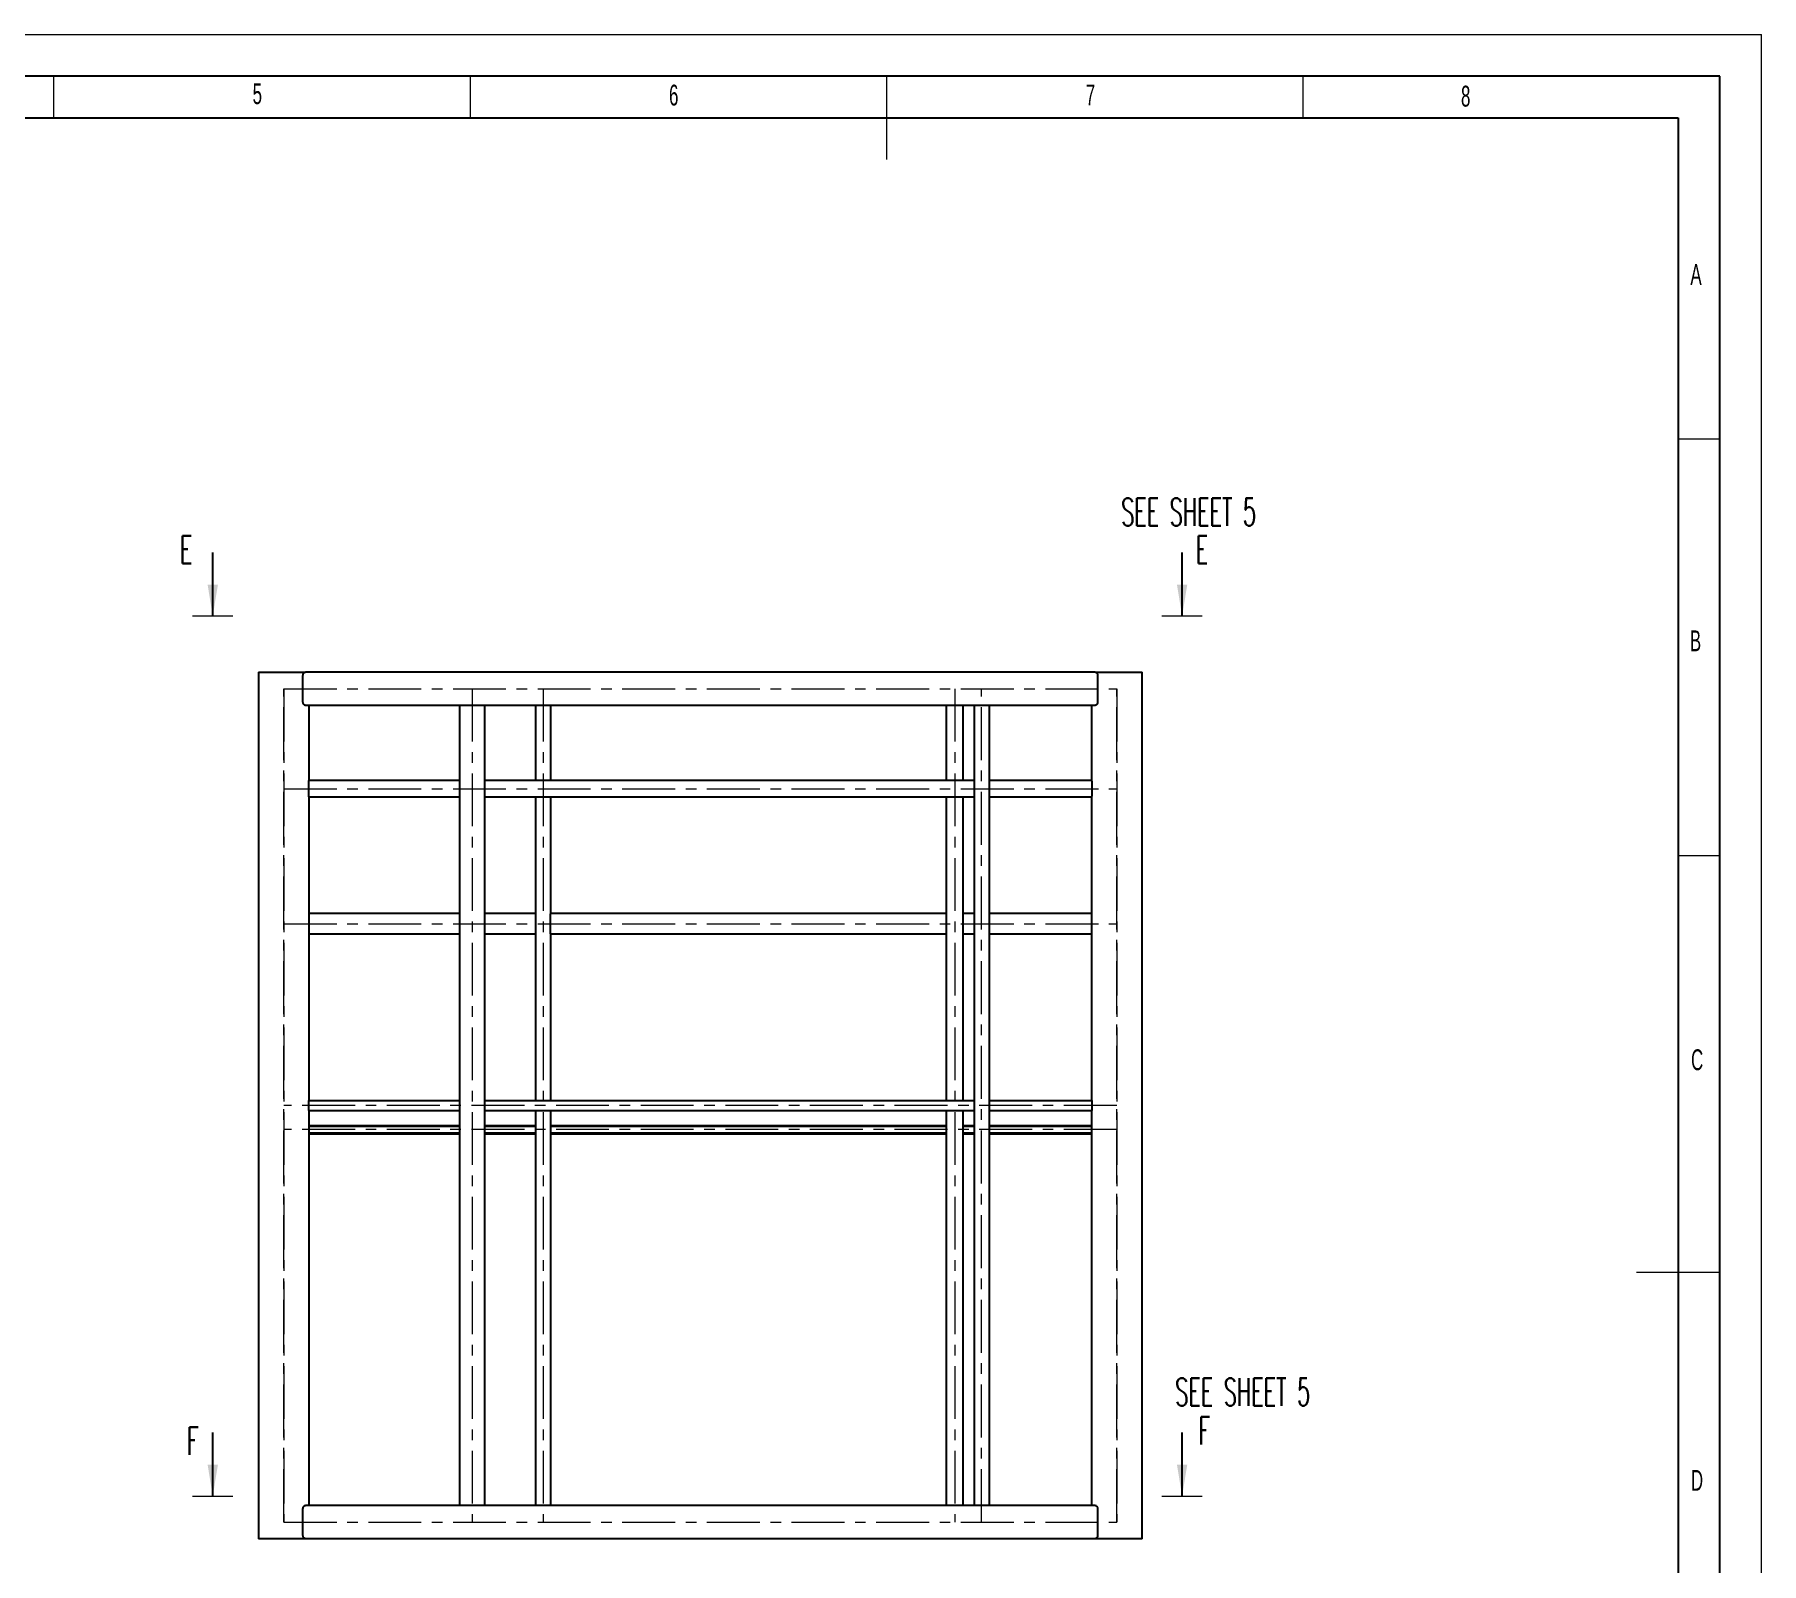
# Model space of a CAD drawing. Header units: millimetres. Extents: x 175738 to 196759, y -70231 to 13866.
# Drawn here: x 186393 to 196759, y -12593 to -3420 of the extents above; entities that cross this region are included whole.
import ezdxf

# ---------------------------------------------------------------- set-up
doc = ezdxf.new("R2010")
doc.units = ezdxf.units.MM
doc.linetypes.add('CENTER', pattern=[10.16, 6.35, -1.27, 1.27, -1.27])
doc.linetypes.add('ISO_04W018', pattern=[5.48, 4.3, -0.54, 0.1, -0.54])
doc.layers.get('Defpoints').update_dxf_attribs({"color": 163, "lineweight": 0})
doc.layers.add('13-LIN-018-CENT', color=1, linetype='ISO_04W018', lineweight=9)
doc.layers.add('Note', color=1, linetype='Continuous', lineweight=15)
doc.layers.add('BORDER', color=7, linetype='Continuous')
doc.styles.add('SLDTEXTSTYLE0', font='TXT', dxfattribs={"width": 0.605})
doc.styles.add('TXT3', font='SIMPLEX.SHX', dxfattribs={"width": 0.75, "height": 30})
doc.dimstyles.new('R1', dxfattribs={"dimtxt": 30, "dimasz": 25, "dimexe": 7, "dimexo": 15, "dimgap": 1.5, "dimtad": 0, "dimdec": 0, "dimzin": 0, "dimdsep": 46, "dimtxsty": 'TXT3', "dimcen": -5, "dimdle": 5, "dimclrd": 256, "dimclre": 256, "dimclrt": 256, "dimadec": 0, "dimazin": 0, "dimtfac": 0.75, "dimtdec": 0, "dimtmove": 0, "dimatfit": 3, "dimfxl": 1, "dimtvp": 0.75, "dimtolj": 1, "dimtzin": 0, "dimlwe": -1, "dimarcsym": 0})

# ---------------------------------------------------------------- blocks, each defined once
blk = doc.blocks.new('SEC')
at = {"layer": 'Note', "lineweight": 20}
blk.add_line((161, 0), (-161, 0), dxfattribs=at)
blk.add_leader([(0, 0), (0, -506)], dimstyle='R1', override={"dimasz": 250, "dimclrd": 1}, dxfattribs=at)

msp = doc.modelspace()

# ---------------------------------------------------------------- linework, layer by layer
at = {"color": 7, "linetype": 'Continuous', "lineweight": 25}
for p, q in [((187736.46, -7244.62), (187736.46, -12444.62)), ((187736.46, -7244.62), (188018.79, -7244.62)), ((192759.13, -7244.62), (188018.79, -7244.62)), ((192759.13, -7244.62), (193041.46, -7244.62)), ((193041.46, -12444.62), (193041.46, -7244.62)), ((188004.1, -7424.62), (188004.1, -7264.62)), ((192773.83, -7264.62), (192773.83, -7424.62)), ((192759.13, -7444.62), (188018.79, -7444.62)), ((188041.46, -7894.83), (188041.46, -7444.62)), ((188944.99, -12244.62), (188944.99, -7444.62)), ((189094.99, -12244.62), (189094.99, -7444.62)), ((189400.15, -7444.62), (189400.15, -7894.83)), ((189490.15, -7444.62), (189490.15, -7894.83)), ((191867.06, -7894.83), (191867.06, -7444.62)), ((191967.06, -7894.83), (191967.06, -7444.62)), ((192032.77, -7444.62), (192032.77, -12244.62)), ((192122.77, -7444.62), (192122.77, -12244.62)), ((192736.46, -7444.62), (192736.46, -7894.83)), ((188039.4, -7984.83), (188039.4, -7904.83)), ((188944.99, -7894.83), (188040.72, -7894.83)), ((192032.77, -7894.83), (189094.99, -7894.83)), ((192737.2, -7894.83), (192122.77, -7894.83)), ((192738.53, -7904.83), (192738.53, -7984.83)), ((188944.99, -7994.83), (188040.72, -7994.83)), ((188041.46, -9814.62), (188041.46, -7994.83)), ((192032.77, -7994.83), (189094.99, -7994.83)), ((189400.15, -7994.83), (189400.15, -8695.4)), ((189490.15, -7994.83), (189490.15, -8695.4)), ((191867.06, -9814.62), (191867.06, -7994.83)), ((191967.06, -9814.62), (191967.06, -7994.83)), ((192737.2, -7994.83), (192122.77, -7994.83)), ((192736.46, -7994.83), (192736.46, -9814.62)), ((188944.99, -8693.21), (188041.46, -8693.21)), ((189400.15, -8693.21), (189094.99, -8693.21)), ((189400.15, -8695.4), (189400.15, -8701.21)), ((189400.15, -8701.21), (189400.15, -8810.21)), ((191867.06, -8693.21), (189490.15, -8693.21)), ((189490.15, -8701.21), (189490.15, -8695.4)), ((189490.15, -8810.21), (189490.15, -8701.21)), ((192032.77, -8693.21), (191967.06, -8693.21)), ((192736.46, -8693.21), (192122.77, -8693.21)), ((189400.15, -8810.21), (189400.15, -8816.01)), ((189490.15, -8816.01), (189490.15, -8810.21)), ((188944.99, -8818.21), (188041.46, -8818.21)), ((189400.15, -8818.21), (189094.99, -8818.21)), ((189400.15, -8816.01), (189400.15, -9814.62)), ((189490.15, -8816.01), (189490.15, -9814.62)), ((191867.06, -8818.21), (189490.15, -8818.21)), ((192032.77, -8818.21), (191967.06, -8818.21)), ((192736.46, -8818.21), (192122.77, -8818.21)), ((188038.48, -9869.62), (188038.48, -9819.62)), ((188039.4, -9814.62), (188944.99, -9814.62)), ((189094.99, -9814.62), (192032.77, -9814.62)), ((192122.77, -9814.62), (192738.53, -9814.62)), ((192739.44, -9819.62), (192739.44, -9869.62)), ((188039.4, -9874.62), (188944.99, -9874.62)), ((188041.46, -12244.62), (188041.46, -9874.62)), ((189094.99, -9874.62), (192032.77, -9874.62)), ((189400.15, -9874.62), (189400.15, -12244.62)), ((189490.15, -9874.62), (189490.15, -12244.62)), ((191867.06, -12244.62), (191867.06, -9874.62)), ((191967.06, -12244.62), (191967.06, -9874.62)), ((192122.77, -9874.62), (192738.53, -9874.62)), ((192736.46, -9874.62), (192736.46, -12244.62)), ((188041.46, -9965.36), (188944.99, -9965.36)), ((188041.46, -9970.36), (188944.99, -9970.36)), ((188041.46, -10010.36), (188944.99, -10010.36)), ((188041.46, -10015.36), (188944.99, -10015.36)), ((189094.99, -9965.36), (189400.15, -9965.36)), ((189094.99, -9970.36), (189400.15, -9970.36)), ((189094.99, -10010.36), (189400.15, -10010.36)), ((189094.99, -10015.36), (189400.15, -10015.36)), ((189490.15, -9965.36), (191867.06, -9965.36)), ((189490.15, -9970.36), (191867.06, -9970.36)), ((189490.15, -10010.36), (191867.06, -10010.36)), ((189490.15, -10015.36), (191867.06, -10015.36)), ((191967.06, -9965.36), (192032.77, -9965.36)), ((191967.06, -9970.36), (192032.77, -9970.36)), ((191967.06, -10010.36), (192032.77, -10010.36)), ((191967.06, -10015.36), (192032.77, -10015.36)), ((192122.77, -9965.36), (192736.46, -9965.36)), ((192122.77, -9970.36), (192736.46, -9970.36)), ((192122.77, -10010.36), (192736.46, -10010.36)), ((192122.77, -10015.36), (192736.46, -10015.36)), ((188004.1, -12424.62), (188004.1, -12264.62)), ((192759.13, -12244.62), (188018.79, -12244.62)), ((192773.83, -12264.62), (192773.83, -12424.62)), ((188018.79, -12444.62), (187736.46, -12444.62)), ((192759.13, -12444.62), (188018.79, -12444.62)), ((193041.46, -12444.62), (192759.13, -12444.62))]:
    msp.add_line(p, q, dxfattribs=at)
for points, knots in [([(188004.1, -7264.62), (188004.1, -7263.14), (188004.24, -7261.7), (188004.58, -7259.94), (188004.65, -7259.59), (188004.82, -7258.89), (188004.91, -7258.55), (188005.2, -7257.54), (188005.42, -7256.9), (188005.9, -7255.64), (188006.17, -7255.03), (188006.6, -7254.16), (188006.75, -7253.87), (188007.05, -7253.31), (188007.2, -7253.04), (188008, -7251.71), (188008.68, -7250.76), (188009.59, -7249.68), (188009.78, -7249.47), (188010.15, -7249.06), (188010.34, -7248.87), (188010.91, -7248.3), (188011.29, -7247.95), (188012.46, -7246.97), (188013.25, -7246.42), (188014.25, -7245.86), (188014.45, -7245.76), (188014.86, -7245.56), (188015.06, -7245.47), (188015.65, -7245.22), (188016.05, -7245.08), (188017.24, -7244.74), (188018.02, -7244.62), (188018.79, -7244.62)], [0, 0, 0, 0, 0.125, 0.125, 0.15625, 0.15625, 0.1875, 0.1875, 0.25, 0.25, 0.3125, 0.3125, 0.34375, 0.34375, 0.375, 0.375, 0.5, 0.5, 0.53125, 0.53125, 0.5625, 0.5625, 0.625, 0.625, 0.75, 0.75, 0.78125, 0.78125, 0.8125, 0.8125, 0.875, 0.875, 1, 1, 1, 1]), ([(192759.13, -7244.62), (192759.91, -7244.62), (192760.69, -7244.74), (192762.26, -7245.19), (192763.06, -7245.52), (192764.05, -7246.07), (192764.25, -7246.19), (192764.65, -7246.44), (192764.85, -7246.57), (192765.45, -7246.98), (192765.84, -7247.28), (192767, -7248.26), (192767.76, -7249.01), (192768.85, -7250.29), (192769.2, -7250.74), (192769.9, -7251.71), (192770.23, -7252.22), (192771.18, -7253.81), (192771.76, -7254.97), (192772.37, -7256.55), (192772.49, -7256.87), (192772.71, -7257.52), (192772.82, -7257.85), (192773.11, -7258.86), (192773.27, -7259.54), (192773.48, -7260.6), (192773.54, -7260.96), (192773.64, -7261.68), (192773.69, -7262.04), (192773.79, -7263.14), (192773.83, -7263.88), (192773.83, -7264.62)], [0, 0, 0, 0, 0.125, 0.125, 0.25, 0.25, 0.28125, 0.28125, 0.3125, 0.3125, 0.375, 0.375, 0.5, 0.5, 0.5625, 0.5625, 0.625, 0.625, 0.75, 0.75, 0.78125, 0.78125, 0.8125, 0.8125, 0.875, 0.875, 0.90625, 0.90625, 0.9375, 0.9375, 1, 1, 1, 1]), ([(188018.79, -7444.62), (188018.02, -7444.62), (188017.24, -7444.5), (188015.66, -7444.05), (188014.87, -7443.72), (188013.87, -7443.17), (188013.67, -7443.05), (188013.27, -7442.8), (188013.07, -7442.67), (188012.47, -7442.26), (188012.08, -7441.96), (188010.92, -7440.99), (188010.17, -7440.24), (188009.08, -7438.96), (188008.72, -7438.5), (188008.03, -7437.53), (188007.69, -7437.02), (188006.74, -7435.43), (188006.17, -7434.28), (188005.55, -7432.69), (188005.43, -7432.37), (188005.21, -7431.72), (188005.11, -7431.39), (188004.82, -7430.39), (188004.65, -7429.7), (188004.45, -7428.64), (188004.39, -7428.29), (188004.28, -7427.56), (188004.24, -7427.2), (188004.13, -7426.1), (188004.1, -7425.36), (188004.1, -7424.62)], [0, 0, 0, 0, 0.125, 0.125, 0.25, 0.25, 0.28125, 0.28125, 0.3125, 0.3125, 0.375, 0.375, 0.5, 0.5, 0.5625, 0.5625, 0.625, 0.625, 0.75, 0.75, 0.78125, 0.78125, 0.8125, 0.8125, 0.875, 0.875, 0.90625, 0.90625, 0.9375, 0.9375, 1, 1, 1, 1]), ([(192773.83, -7424.62), (192773.83, -7426.1), (192773.68, -7427.55), (192773.35, -7429.31), (192773.27, -7429.66), (192773.11, -7430.35), (192773.02, -7430.69), (192772.73, -7431.7), (192772.51, -7432.35), (192772.02, -7433.6), (192771.76, -7434.21), (192771.33, -7435.09), (192771.18, -7435.37), (192770.88, -7435.93), (192770.72, -7436.21), (192769.93, -7437.53), (192769.24, -7438.49), (192768.33, -7439.56), (192768.15, -7439.77), (192767.77, -7440.18), (192767.59, -7440.38), (192767.02, -7440.95), (192766.63, -7441.3), (192765.47, -7442.28), (192764.68, -7442.82), (192763.67, -7443.38), (192763.47, -7443.49), (192763.07, -7443.68), (192762.87, -7443.77), (192762.27, -7444.02), (192761.87, -7444.17), (192760.69, -7444.5), (192759.9, -7444.62), (192759.13, -7444.62)], [0, 0, 0, 0, 0.125, 0.125, 0.15625, 0.15625, 0.1875, 0.1875, 0.25, 0.25, 0.3125, 0.3125, 0.34375, 0.34375, 0.375, 0.375, 0.5, 0.5, 0.53125, 0.53125, 0.5625, 0.5625, 0.625, 0.625, 0.75, 0.75, 0.78125, 0.78125, 0.8125, 0.8125, 0.875, 0.875, 1, 1, 1, 1]), ([(188039.4, -7904.83), (188039.4, -7904.18), (188039.41, -7903.52), (188039.44, -7902.55), (188039.46, -7902.23), (188039.49, -7901.6), (188039.5, -7901.29), (188039.54, -7900.69), (188039.57, -7900.4), (188039.6, -7899.96), (188039.62, -7899.82), (188039.64, -7899.54), (188039.66, -7899.4), (188039.73, -7898.71), (188039.79, -7898.21), (188039.89, -7897.52), (188039.93, -7897.3), (188040, -7896.88), (188040.04, -7896.69), (188040.15, -7896.15), (188040.22, -7895.84), (188040.33, -7895.47), (188040.37, -7895.35), (188040.45, -7895.16), (188040.48, -7895.09), (188040.59, -7894.9), (188040.66, -7894.83), (188040.72, -7894.83)], [0, 0, 0, 0, 0.125, 0.125, 0.1875, 0.1875, 0.25, 0.25, 0.3125, 0.3125, 0.34375, 0.34375, 0.375, 0.375, 0.5, 0.5, 0.5625, 0.5625, 0.625, 0.625, 0.75, 0.75, 0.8125, 0.8125, 0.875, 0.875, 1, 1, 1, 1]), ([(192737.2, -7894.83), (192737.23, -7894.83), (192737.27, -7894.85), (192737.34, -7894.91), (192737.37, -7894.96), (192737.48, -7895.15), (192737.55, -7895.34), (192737.67, -7895.71), (192737.7, -7895.85), (192737.78, -7896.16), (192737.82, -7896.33), (192737.93, -7896.87), (192738, -7897.28), (192738.1, -7897.98), (192738.13, -7898.22), (192738.2, -7898.73), (192738.23, -7898.99), (192738.28, -7899.53), (192738.31, -7899.81), (192738.36, -7900.39), (192738.38, -7900.69), (192738.44, -7901.6), (192738.47, -7902.23), (192738.5, -7903.19), (192738.51, -7903.52), (192738.52, -7904.17), (192738.53, -7904.5), (192738.53, -7904.83)], [0, 0, 0, 0, 0.0625, 0.0625, 0.125, 0.125, 0.25, 0.25, 0.3125, 0.3125, 0.375, 0.375, 0.5, 0.5, 0.5625, 0.5625, 0.625, 0.625, 0.6875, 0.6875, 0.75, 0.75, 0.875, 0.875, 0.9375, 0.9375, 1, 1, 1, 1]), ([(188040.72, -7994.83), (188040.69, -7994.83), (188040.66, -7994.82), (188040.59, -7994.75), (188040.55, -7994.7), (188040.45, -7994.51), (188040.37, -7994.32), (188040.26, -7993.95), (188040.22, -7993.81), (188040.15, -7993.5), (188040.11, -7993.33), (188040, -7992.79), (188039.93, -7992.38), (188039.82, -7991.68), (188039.79, -7991.44), (188039.73, -7990.93), (188039.7, -7990.67), (188039.64, -7990.13), (188039.62, -7989.85), (188039.57, -7989.27), (188039.55, -7988.97), (188039.48, -7988.06), (188039.45, -7987.44), (188039.42, -7986.47), (188039.41, -7986.15), (188039.4, -7985.49), (188039.4, -7985.16), (188039.4, -7984.83)], [0, 0, 0, 0, 0.0625, 0.0625, 0.125, 0.125, 0.25, 0.25, 0.3125, 0.3125, 0.375, 0.375, 0.5, 0.5, 0.5625, 0.5625, 0.625, 0.625, 0.6875, 0.6875, 0.75, 0.75, 0.875, 0.875, 0.9375, 0.9375, 1, 1, 1, 1]), ([(192738.53, -7984.83), (192738.53, -7985.49), (192738.52, -7986.14), (192738.48, -7987.11), (192738.47, -7987.43), (192738.44, -7988.06), (192738.42, -7988.37), (192738.38, -7988.97), (192738.36, -7989.27), (192738.32, -7989.7), (192738.31, -7989.84), (192738.28, -7990.12), (192738.27, -7990.26), (192738.2, -7990.95), (192738.13, -7991.45), (192738.03, -7992.14), (192738, -7992.36), (192737.93, -7992.78), (192737.89, -7992.97), (192737.78, -7993.52), (192737.7, -7993.82), (192737.59, -7994.2), (192737.55, -7994.31), (192737.48, -7994.5), (192737.44, -7994.58), (192737.34, -7994.77), (192737.27, -7994.83), (192737.2, -7994.83)], [0, 0, 0, 0, 0.125, 0.125, 0.1875, 0.1875, 0.25, 0.25, 0.3125, 0.3125, 0.34375, 0.34375, 0.375, 0.375, 0.5, 0.5, 0.5625, 0.5625, 0.625, 0.625, 0.75, 0.75, 0.8125, 0.8125, 0.875, 0.875, 1, 1, 1, 1]), ([(188038.48, -9819.62), (188038.48, -9819.29), (188038.49, -9818.96), (188038.51, -9818.48), (188038.52, -9818.32), (188038.54, -9818), (188038.55, -9817.85), (188038.58, -9817.39), (188038.62, -9817.1), (188038.67, -9816.69), (188038.69, -9816.56), (188038.73, -9816.31), (188038.75, -9816.19), (188038.82, -9815.84), (188038.86, -9815.64), (188038.96, -9815.27), (188039.02, -9815.12), (188039.1, -9814.94), (188039.13, -9814.88), (188039.18, -9814.79), (188039.21, -9814.75), (188039.29, -9814.65), (188039.35, -9814.62), (188039.4, -9814.62)], [0, 0, 0, 0, 0.125, 0.125, 0.1875, 0.1875, 0.25, 0.25, 0.375, 0.375, 0.4375, 0.4375, 0.5, 0.5, 0.625, 0.625, 0.75, 0.75, 0.8125, 0.8125, 0.875, 0.875, 1, 1, 1, 1]), ([(192738.53, -9814.62), (192738.58, -9814.62), (192738.64, -9814.65), (192738.72, -9814.75), (192738.74, -9814.79), (192738.8, -9814.88), (192738.83, -9814.94), (192738.91, -9815.12), (192738.96, -9815.27), (192739.06, -9815.63), (192739.11, -9815.84), (192739.2, -9816.3), (192739.24, -9816.55), (192739.29, -9816.96), (192739.31, -9817.1), (192739.34, -9817.39), (192739.35, -9817.54), (192739.39, -9817.99), (192739.41, -9818.31), (192739.44, -9818.96), (192739.44, -9819.29), (192739.44, -9819.62)], [0, 0, 0, 0, 0.125, 0.125, 0.1875, 0.1875, 0.25, 0.25, 0.375, 0.375, 0.5, 0.5, 0.625, 0.625, 0.6875, 0.6875, 0.75, 0.75, 0.875, 0.875, 1, 1, 1, 1]), ([(188039.4, -9874.62), (188039.34, -9874.62), (188039.29, -9874.59), (188039.21, -9874.5), (188039.18, -9874.46), (188039.13, -9874.36), (188039.1, -9874.31), (188039.02, -9874.12), (188038.96, -9873.97), (188038.86, -9873.61), (188038.82, -9873.4), (188038.73, -9872.94), (188038.69, -9872.69), (188038.63, -9872.28), (188038.62, -9872.14), (188038.59, -9871.85), (188038.57, -9871.7), (188038.53, -9871.25), (188038.52, -9870.94), (188038.49, -9870.28), (188038.48, -9869.95), (188038.48, -9869.62)], [0, 0, 0, 0, 0.125, 0.125, 0.1875, 0.1875, 0.25, 0.25, 0.375, 0.375, 0.5, 0.5, 0.625, 0.625, 0.6875, 0.6875, 0.75, 0.75, 0.875, 0.875, 1, 1, 1, 1]), ([(192739.44, -9869.62), (192739.44, -9869.95), (192739.44, -9870.28), (192739.42, -9870.77), (192739.41, -9870.92), (192739.39, -9871.24), (192739.38, -9871.4), (192739.34, -9871.85), (192739.31, -9872.14), (192739.26, -9872.55), (192739.24, -9872.68), (192739.2, -9872.94), (192739.18, -9873.06), (192739.11, -9873.4), (192739.06, -9873.61), (192738.96, -9873.97), (192738.91, -9874.12), (192738.83, -9874.31), (192738.8, -9874.36), (192738.75, -9874.46), (192738.72, -9874.5), (192738.63, -9874.59), (192738.58, -9874.62), (192738.53, -9874.62)], [0, 0, 0, 0, 0.125, 0.125, 0.1875, 0.1875, 0.25, 0.25, 0.375, 0.375, 0.4375, 0.4375, 0.5, 0.5, 0.625, 0.625, 0.75, 0.75, 0.8125, 0.8125, 0.875, 0.875, 1, 1, 1, 1]), ([(188004.1, -12264.62), (188004.1, -12263.14), (188004.24, -12261.7), (188004.58, -12259.94), (188004.65, -12259.59), (188004.82, -12258.89), (188004.91, -12258.55), (188005.2, -12257.54), (188005.42, -12256.9), (188005.9, -12255.64), (188006.17, -12255.03), (188006.6, -12254.16), (188006.75, -12253.87), (188007.05, -12253.31), (188007.2, -12253.04), (188008, -12251.71), (188008.68, -12250.76), (188009.59, -12249.68), (188009.78, -12249.47), (188010.15, -12249.06), (188010.34, -12248.87), (188010.91, -12248.3), (188011.29, -12247.95), (188012.46, -12246.97), (188013.25, -12246.42), (188014.25, -12245.86), (188014.45, -12245.76), (188014.86, -12245.56), (188015.06, -12245.47), (188015.65, -12245.22), (188016.05, -12245.08), (188017.24, -12244.74), (188018.02, -12244.62), (188018.79, -12244.62)], [0, 0, 0, 0, 0.125, 0.125, 0.15625, 0.15625, 0.1875, 0.1875, 0.25, 0.25, 0.3125, 0.3125, 0.34375, 0.34375, 0.375, 0.375, 0.5, 0.5, 0.53125, 0.53125, 0.5625, 0.5625, 0.625, 0.625, 0.75, 0.75, 0.78125, 0.78125, 0.8125, 0.8125, 0.875, 0.875, 1, 1, 1, 1]), ([(192759.13, -12244.62), (192759.91, -12244.62), (192760.69, -12244.74), (192762.26, -12245.19), (192763.06, -12245.52), (192764.05, -12246.07), (192764.25, -12246.19), (192764.65, -12246.44), (192764.85, -12246.57), (192765.45, -12246.98), (192765.84, -12247.28), (192767, -12248.26), (192767.76, -12249.01), (192768.85, -12250.29), (192769.2, -12250.74), (192769.9, -12251.71), (192770.23, -12252.22), (192771.18, -12253.81), (192771.76, -12254.97), (192772.37, -12256.55), (192772.49, -12256.87), (192772.71, -12257.52), (192772.82, -12257.85), (192773.11, -12258.86), (192773.27, -12259.54), (192773.48, -12260.6), (192773.54, -12260.96), (192773.64, -12261.68), (192773.69, -12262.04), (192773.79, -12263.14), (192773.83, -12263.88), (192773.83, -12264.62)], [0, 0, 0, 0, 0.125, 0.125, 0.25, 0.25, 0.28125, 0.28125, 0.3125, 0.3125, 0.375, 0.375, 0.5, 0.5, 0.5625, 0.5625, 0.625, 0.625, 0.75, 0.75, 0.78125, 0.78125, 0.8125, 0.8125, 0.875, 0.875, 0.90625, 0.90625, 0.9375, 0.9375, 1, 1, 1, 1]), ([(188018.79, -12444.62), (188018.02, -12444.62), (188017.24, -12444.5), (188015.66, -12444.05), (188014.87, -12443.72), (188013.87, -12443.17), (188013.67, -12443.05), (188013.27, -12442.8), (188013.07, -12442.67), (188012.47, -12442.26), (188012.08, -12441.96), (188010.92, -12440.99), (188010.17, -12440.24), (188009.08, -12438.96), (188008.72, -12438.5), (188008.03, -12437.53), (188007.69, -12437.02), (188006.74, -12435.43), (188006.17, -12434.28), (188005.55, -12432.69), (188005.43, -12432.37), (188005.21, -12431.72), (188005.11, -12431.39), (188004.82, -12430.39), (188004.65, -12429.7), (188004.45, -12428.64), (188004.39, -12428.29), (188004.28, -12427.56), (188004.24, -12427.2), (188004.13, -12426.1), (188004.1, -12425.36), (188004.1, -12424.62)], [0, 0, 0, 0, 0.125, 0.125, 0.25, 0.25, 0.28125, 0.28125, 0.3125, 0.3125, 0.375, 0.375, 0.5, 0.5, 0.5625, 0.5625, 0.625, 0.625, 0.75, 0.75, 0.78125, 0.78125, 0.8125, 0.8125, 0.875, 0.875, 0.90625, 0.90625, 0.9375, 0.9375, 1, 1, 1, 1]), ([(192773.83, -12424.62), (192773.83, -12426.1), (192773.68, -12427.55), (192773.35, -12429.31), (192773.27, -12429.66), (192773.11, -12430.35), (192773.02, -12430.69), (192772.73, -12431.7), (192772.51, -12432.35), (192772.02, -12433.6), (192771.76, -12434.21), (192771.33, -12435.09), (192771.18, -12435.37), (192770.88, -12435.93), (192770.72, -12436.21), (192769.93, -12437.53), (192769.24, -12438.49), (192768.33, -12439.56), (192768.15, -12439.77), (192767.77, -12440.18), (192767.59, -12440.38), (192767.02, -12440.95), (192766.63, -12441.3), (192765.47, -12442.28), (192764.68, -12442.82), (192763.67, -12443.38), (192763.47, -12443.49), (192763.07, -12443.68), (192762.87, -12443.77), (192762.27, -12444.02), (192761.87, -12444.17), (192760.69, -12444.5), (192759.9, -12444.62), (192759.13, -12444.62)], [0, 0, 0, 0, 0.125, 0.125, 0.15625, 0.15625, 0.1875, 0.1875, 0.25, 0.25, 0.3125, 0.3125, 0.34375, 0.34375, 0.375, 0.375, 0.5, 0.5, 0.53125, 0.53125, 0.5625, 0.5625, 0.625, 0.625, 0.75, 0.75, 0.78125, 0.78125, 0.8125, 0.8125, 0.875, 0.875, 1, 1, 1, 1])]:
    msp.add_open_spline(points, degree=3, knots=knots, dxfattribs=at)
at = {"layer": '13-LIN-018-CENT', "linetype": 'CENTER', "lineweight": 13, "ltscale": 50}
for p, q in [((187888.96, -7344.62), (187888.96, -12344.62)), ((187888.96, -7344.62), (187888.96, -12344.62)), ((187888.96, -12344.62), (187888.96, -7344.62)), ((187888.96, -7344.62), (187888.96, -12344.62)), ((187888.96, -7344.62), (192888.96, -7344.62)), ((189019.99, -7344.62), (189019.99, -12344.62)), ((189445.15, -7344.62), (189445.15, -12344.62)), ((189445.15, -7344.62), (189445.15, -12344.62)), ((191917.06, -7344.62), (191917.06, -12344.62)), ((191917.06, -7344.62), (191917.06, -12344.62)), ((192077.77, -12344.62), (192077.77, -7344.62)), ((192888.96, -7344.62), (192888.96, -12344.62)), ((192888.96, -7344.62), (192888.96, -12344.62)), ((192888.96, -12344.62), (192888.96, -7344.62)), ((192888.96, -12344.62), (192888.96, -7344.62)), ((192888.96, -7344.62), (192888.96, -12344.62)), ((187888.96, -7944.83), (192888.96, -7944.83)), ((187888.96, -8755.71), (192888.96, -8755.71)), ((192888.96, -9844.62), (187888.96, -9844.62)), ((192888.96, -9990.36), (187888.96, -9990.36)), ((187888.96, -12344.62), (192888.96, -12344.62)), ((187888.96, -12344.62), (192888.96, -12344.62)), ((187888.96, -12344.62), (192888.96, -12344.62)), ((187888.96, -12344.62), (192888.96, -12344.62))]:
    msp.add_line(p, q, dxfattribs=at)
at = {"layer": 'BORDER'}
for p, q in [((196508.75, -3669.68), (176508.75, -3669.68)), ((196508.75, -18019.68), (196508.75, -3669.68))]:
    msp.add_line(p, q, dxfattribs=at)
at = {"layer": 'BORDER', "lineweight": 18}
for p, q in [((186508.75, -3919.68), (186508.75, -3669.68)), ((189008.75, -3919.68), (189008.75, -3669.68)), ((191508.75, -4169.68), (191508.75, -3669.68)), ((194008.75, -3919.68), (194008.75, -3669.68))]:
    msp.add_line(p, q, dxfattribs=at)
at = {"layer": 'BORDER', "lineweight": 25}
for p, q in [((176758.75, -3919.68), (196258.75, -3919.68)), ((196258.75, -3919.68), (196258.75, -17769.68))]:
    msp.add_line(p, q, dxfattribs=at)
at = {"layer": 'BORDER', "color": 7, "linetype": 'Continuous', "lineweight": 18}
for p, q in [((196258.75, -5844.68), (196508.75, -5844.68)), ((196258.75, -8344.68), (196508.75, -8344.68)), ((196008.75, -10844.68), (196508.75, -10844.68))]:
    msp.add_line(p, q, dxfattribs=at)
at = {"layer": 'Defpoints', "linetype": 'Continuous'}
for p in [(175758.75, -3419.68), (196758.75, -18269.68)]:
    msp.add_line(p, (196758.75, -3419.68), dxfattribs=at)

# ---------------------------------------------------------------- block references
at = {"zscale": 0.7538461538461538, "rotation": 180}
for p, xscale, yscale in [((187462.53, -6908.93), -0.7538461538461538, 0.7538461538461536), ((193281.15, -6908.93), -0.7538461538461538, 0.7538461538461536), ((187462.53, -12188.92), 0.7538461538461538, 0.7538461538461538), ((193281.15, -12188.92), 0.7538461538461538, 0.7538461538461538)]:
    msp.add_blockref('SEC', p, dxfattribs=dict(at, xscale=xscale, yscale=yscale))

# ---------------------------------------------------------------- texts
at = {"layer": 'BORDER', "char_height": 125, "attachment_point": 1, "style": 'SLDTEXTSTYLE0'}
for s, insert in [('5', (187702, -3712.16)), ('6', (190201.39, -3720.49)), ('7', (192702.64, -3719.58)), ('8', (194955.23, -3726.79)), ('A', (196332.18, -4796.84)), ('B', (196329.15, -6994.74)), ('C', (196336.09, -9508.65)), ('D', (196335.29, -12032.08))]:
    msp.add_mtext(s, dxfattribs=dict(at, insert=insert))
at = {"layer": 'Note', "lineweight": 25, "char_height": 166.6667, "attachment_point": 3, "style": 'TXT3'}
for s, insert in [('{\\Fsimplex|c238;\\W0.55;SEE SHEET 5}', (193725.27, -6200.62)), ('{\\Fsimplex|c238;\\W0.55;E}', (187340.77, -6427.34)), ('{\\Fsimplex|c238;\\W0.55;E}', (193437.61, -6427.34)), ('{\\Fsimplex|c238;\\W0.55;SEE SHEET 5}', (194049.8, -11480.61)), ('{\\Fsimplex|c238;\\W0.55;F}', (193449.57, -11713.48)), ('{\\Fsimplex|c238;\\W0.55;F}', (187378.48, -11774.65))]:
    msp.add_mtext(s, dxfattribs=dict(at, insert=insert))

doc.saveas('drawing.dxf')
